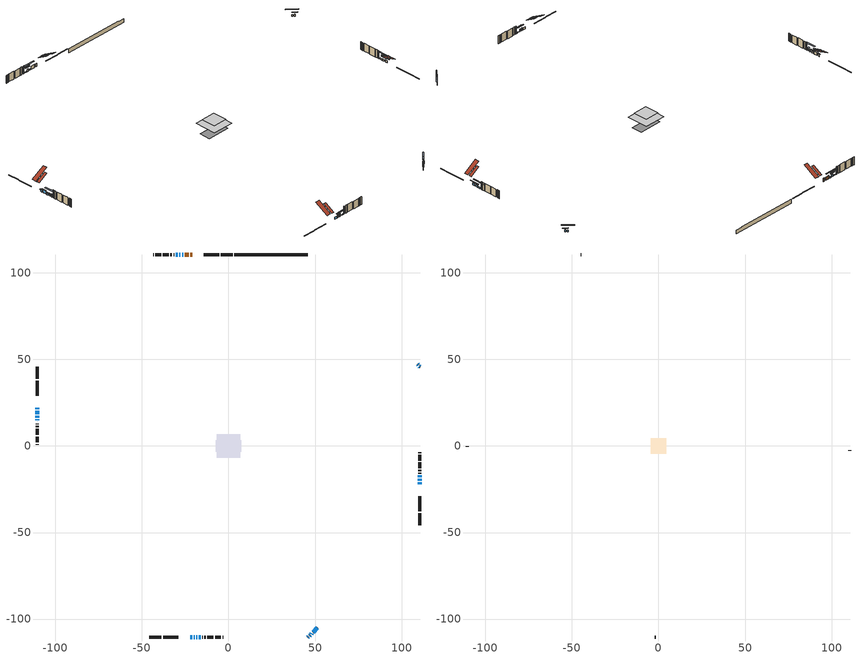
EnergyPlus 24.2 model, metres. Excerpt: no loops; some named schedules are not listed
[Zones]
conditioned space
 floor outside (Floor1 construction): -2.36,-2.36 -2.36,2.36 2.36,2.36 2.36,-2.36 z0.23
 floor adiabatic (AdiabaticFloorConstruction): -6.77,-6.77 -6.77,6.77 6.77,6.77 6.77,-6.77 z2.67
 floor foundation (Slab1 construction): -7.24,-3.35 -7.24,3.35 7.24,3.35 7.24,-3.35 z-2.23
 wall outside (RimJoist1 construction): 2.53,110.65 -4.54,110.65 / -45.83,-110.65 -38.76,-110.65 / -110.65,45.83 -110.65,38.76 / 110.65,-45.83 110.65,-38.76 z0.23:0.53
 wall outside (RimJoist2 construction): -5.47,110.65 -14.16,110.65 / -37.83,-110.65 -29.14,-110.65 / -110.65,37.83 -110.65,29.14 / 110.65,-37.83 110.65,-29.14 z0.23:0.53
 wall outside (AdiabaticWallConstruction 1): -21.06,110.65 -22,110.65 / -22.93,110.65 -25.36,110.65 z0.23:2.26
 wall outside (AdiabaticWallConstruction): -22.23,-110.65 -20.97,-110.65 / -110.65,22.23 -110.65,21.22 z0.23:1.45; -110.65,20.29 -110.65,18.46 / -20.04,-110.65 -19.51,-110.65 / -18.58,-110.65 -18.04,-110.65 / 45.83,-110.65 46.16,-110.32 z0.23:1.96; -26.28,110.65 -26.82,110.65 z0.23:0.97; 110.65,-22.23 110.65,-20.96 z0.23:1.58; 110.65,45.83 110.27,46.21 / 46.81,-109.67 47.19,-109.29 / 110.65,-20.04 110.65,-18.89 z0.23:1.37; -110.65,17.53 -110.65,16.39 / 109.61,46.86 109.23,47.24 / 110.65,-17.96 110.65,-16.82 / 47.84,-108.63 48.22,-108.25 / 48.88,-107.6 51.32,-105.15 z0.23:1.17; -27.75,110.65 -28.38,110.65 z0.23:1.55; -29.31,110.65 -30.46,110.65 z0.23:0.76; -17.12,-110.65 -16.17,-110.65 z0.23:0.77; -110.65,15.46 -110.65,14.98 / -110.65,14.05 -110.65,13.87 z0.23:1.83
 wall outside (Wall1 construction): -31.38,110.65 -31.75,110.65 / -15.25,-110.65 -14.88,-110.65 / -110.65,12.94 -110.65,12.57 / 110.65,-15.89 110.65,-15.52 z0.23:5.11
 wall outside (Wall2 construction): -32.68,110.65 -33.52,110.65 / -13.95,-110.65 -13.11,-110.65 / -110.65,11.64 -110.65,10.8 / 110.65,-14.59 110.65,-13.75 z0.23:5.11
 wall outside (Wall3 construction): -34.45,110.65 -37.93,110.65 / -12.18,-110.65 -8.7,-110.65 / -110.65,9.87 -110.65,6.4 / 110.65,-12.82 110.65,-9.35 z0.23:5.11
 wall outside (Wall4 construction): -38.86,110.65 -42.24,110.65 / -7.77,-110.65 -4.39,-110.65 / -110.65,5.47 -110.65,2.08 / 110.65,-8.42 110.65,-5.03 z0.23:5.11
 wall outside (Wall5 construction): -43.17,110.65 -43.57,110.65 / -3.46,-110.65 -3.06,-110.65 / -110.65,1.15 -110.65,0.75 / 110.65,-4.1 110.65,-3.7 z0.23:5.11
 wall foundation (FoundationWall1 construction): 3.46,110.65,-2.23 3.46,110.65,0.23 41.59,110.65,0.23 41.59,110.65,-0.03 45.83,110.65,-0.03 45.83,110.65,-2.23
 window (WindowConstruction 17): -22.23,-110.65 -20.97,-110.65 z0.23:1.45
 window (WindowConstruction 5): -110.65,22.23 -110.65,21.22 z0.23:1.45
 window (WindowConstruction 6): -110.65,20.29 -110.65,18.46 z0.23:1.96
 window (WindowConstruction 7): -26.29,110.65 -26.82,110.65 z0.23:0.97
 window (WindowConstruction 8): -20.04,-110.65 -19.51,-110.65 z0.23:1.96
 window (WindowConstruction 9): -18.58,-110.65 -18.04,-110.65 z0.23:1.96
 window (WindowConstruction 10): 45.83,-110.65 46.15,-110.32 z0.23:1.96
 window (WindowConstruction 11): 110.65,-22.23 110.65,-20.96 z0.23:1.58
 window (WindowConstruction 12): 110.65,45.83 110.27,46.21 z0.23:1.37
 window (WindowConstruction 13): 46.81,-109.67 47.19,-109.29 z0.23:1.37
 window (WindowConstruction 14): 110.65,-20.04 110.65,-18.89 z0.23:1.37
 window (WindowConstruction 15): -110.65,17.53 -110.65,16.39 z0.23:1.17
 window (WindowConstruction 16): -27.75,110.65 -28.38,110.65 z0.23:1.55
 window (WindowConstruction 19): -29.31,110.65 -30.45,110.65 z0.23:0.76
 window (WindowConstruction 20): -17.11,-110.65 -16.18,-110.65 z0.23:0.76
 window (WindowConstruction 18): -110.65,15.46 -110.65,14.98 z0.23:1.83
 window (WindowConstruction): 109.61,46.87 109.24,47.24 z0.23:1.17
 window (WindowConstruction 1): 110.65,-17.96 110.65,-16.82 z0.23:1.17
 window (WindowConstruction 2): 47.85,-108.63 48.22,-108.26 z0.23:1.17
 window (WindowConstruction 3): 48.88,-107.6 51.32,-105.16 z0.23:1.17
 window (WindowConstruction 4): -110.65,14.05 -110.65,13.87 z0.23:1.83
 door (Door): -21.07,110.65 -22,110.65 z0.23:2.26
 door (Door 1): -22.93,110.65 -25.36,110.65 z0.23:2.26
 ceiling adiabatic (AdiabaticFloorConstruction): 6.77,-6.77 6.77,6.77 -6.77,6.77 -6.77,-6.77 z2.67
 roof outside (Roof2 construction): -20.14,110.65,5.11 -20.14,104.77,8.54 -18.43,104.77,8.54 -18.43,110.65,5.11; -23.16,-110.65,5.11 -23.16,-104.77,8.54 -24.86,-104.77,8.54 -24.86,-110.65,5.11; -110.65,23.16,5.11 -104.77,23.16,8.54 -104.77,24.86,8.54 -110.65,24.86,5.11; 110.65,-23.16,5.11 104.77,-23.16,8.54 104.77,-24.86,8.54 110.65,-24.86,5.11
attic - vented
 floor to conditioned space (Floor2 construction Reversed): -4.5,-4.5 -4.5,4.5 4.5,4.5 4.5,-4.5 z5.11
 wall outside (Wall6 construction): -44.5,110.65 -44.9,110.65 / -2.13,-110.65 -1.73,-110.65 / -110.65,-0.18 -110.65,-0.58 / 110.65,-2.77 110.65,-2.37 z0.23:5.11
 roof outside (Roof1 construction): -17.5,110.65,5.11 -17.5,102.29,9.98 -15.09,102.29,9.98 -15.09,110.65,5.11; -25.79,-110.65,5.11 -25.79,-102.29,9.98 -28.21,-102.29,9.98 -28.21,-110.65,5.11; -110.65,25.79,5.11 -102.29,25.79,9.98 -102.29,28.21,9.98 -110.65,28.21,5.11; 110.65,-25.79,5.11 102.29,-25.79,9.98 102.29,-28.21,9.98 110.65,-28.21,5.11
shading: -110.65,20.92 -110.65,22.53 -111.11,22.53 -111.11,20.92 z1.75; -110.65,17.85 -110.65,20.9 -111.11,20.9 -111.11,17.85 z2.57; -30.17,110.65 -22.94,110.65 -22.94,111.11 -30.17,111.11 z4.32; -18.29,-110.65 -21.26,-110.65 -21.26,-111.11 -18.29,-111.11 z3.18; -16.82,-110.65 -19.8,-110.65 -19.8,-111.11 -16.82,-111.11 z3.18; 46.37,-110.11 45.62,-110.86 45.95,-111.18 46.69,-110.44 z2.26; 110.65,-19.75 110.65,-23.45 111.11,-23.45 111.11,-19.75 z2.8; 109.41,47.07 111.51,44.97 111.83,45.29 109.73,47.4 z2.59; 48.05,-108.43 45.95,-110.53 46.27,-110.85 48.38,-108.75 z2.59; 110.65,-17.67 110.65,-21.25 111.11,-21.25 111.11,-17.67 z2.59; -110.65,15.78 -110.65,18.14 -111.11,18.14 -111.11,15.78 z1.78; -29.6,110.65 -26.53,110.65 -26.53,111.11 -29.6,111.11 z2.77; -33.19,110.65 -26.57,110.65 -26.57,111.11 -33.19,111.11 z3.5; -13.44,-110.65 -19.86,-110.65 -19.86,-111.11 -13.44,-111.11 z3.5; -110.65,12.24 -110.65,18.2 -111.56,18.2 -111.56,12.24 z4.57; 106.87,49.61 111.98,44.5 112.31,44.82 107.19,49.94 z4.52; 110.65,-13.47 110.65,-21.31 111.11,-21.31 111.11,-13.47 z4.52; 50.59,-105.89 45.48,-111 45.8,-111.33 50.92,-106.21 z4.52; 53.69,-102.79 46.51,-109.97 46.84,-110.29 54.02,-103.11 z4.52; -110.65,13.57 -110.65,14.35 -111.56,14.35 -111.56,13.57 z2.13
[Building]
Building 1: Terrain=Suburbs
[Site:Location]
Edmonton Intl AP_AB: Latitude {deg}=53.31; Longitude {deg}=-113.58; Time Zone {hr}=-7; Elevation {m}=723; Keep Site Location Information=Yes
[Site:GroundTemperature:Shallow]
-1.56185, -3.61833, -3.78302, -2.80711, 1.11059, 5.01004, 8.39065, 10.5322, 10.7141, 8.97234, 5.67794, 1.89811
[Site:WaterMainsTemperature]
Calculation Method=Schedule; Temperature Schedule=mains temperature schedule
[Material] Roughness=Rough; Thermal Absorptance=0.9
Name | Thickness {m} | Conductivity {W/m-K} | Density {kg/m3} | Specific Heat {J/kg-K} | Solar Absorptance | Visible Absorptance
asphalt or fiberglass shingles | 0.00635 | 0.162714 | 1121.4 | 1465.45 | 0.4 | 0.4
ceiling loosefill ins | 0.169333 | 0.0480833 | 16.02 | 1046.75 | 0.7 | 0.7
ceiling stud and cavity | 0.1397 | 0.443217 | 65.682 | 1177.47 | 0.7 | 0.7
concrete 4.0 in. | 0.1016 | 1.803125 | 2242.8 | 837.4 | 0.7 | 0.7
concrete 8.0 in. | 0.2032 | 1.803125 | 2242.8 | 837.4 | 0.7 | 0.7
door material | 0.04445 | 0.053851 | 512.64 | 1214.23 | 0.7 | 0.7
exterior vertical ins | 0.0460229 | 0.029427 | 32.04 | 1214.23 | 0.7 | 0.7
floor covering | 0.0127 | 0.0433444 | 54.468 | 1339.84 | 0.6 | 0.6
floor rigid ins; rim joist rigid ins; wall rigid ins | 0.051816 | 0.029427 | 32.04 | 1214.23 | 0.7 | 0.7
floor rigid ins 1; wall rigid ins 1 | 0.512978 | 0.029427 | 32.04 | 1214.23 | 0.7 | 0.7
floor stud and cavity | 0.1397 | 0.10261 | 92.3553 | 1139.71 | 0.7 | 0.7
floor stud and cavity 1 | 0.1397 | 1.75129 | 37.0049 | 1207.88 | 0.7 | 0.7
furniture material conditioned space 1 | 0.1524 | 0.115458 | 640.8 | 1214.23 | 0.6 | 0.6
gypsum board | 0.0127 | 0.160291 | 801 | 837.4 | 0.6 | 0.6
gypsum board 1 | 0.0127 | 0.160291 | 801 | 837.4 | 0.7 | 0.7
osb sheathing 0.5 in. | 0.0127 | 0.115458 | 512.64 | 1214.23 | 0.7 | 0.7
osb sheathing 0.75 in. | 0.01905 | 0.115458 | 512.64 | 1214.23 | 0.7 | 0.7
osb sheathing 2.0 in. | 0.0508 | 0.115458 | 512.64 | 1214.23 | 0.7 | 0.7
rim joist stud and cavity | 0.0508 | 0.0402607 | 125.044 | 1163.47 | 0.6 | 0.6
rim joist stud and cavity 1 | 0.0508 | 0.029095 | 125.044 | 1163.47 | 0.6 | 0.6
roof rigid ins | 0.103632 | 0.029427 | 32.04 | 1214.23 | 0.7 | 0.7
roof stud and cavity | 0.2032 | 0.602098 | 78.34581 | 1123.46 | 0.7 | 0.7
wall stud and cavity | 0.1397 | 0.258437 | 139.0536 | 1170.24 | 0.7 | 0.7
wall stud and cavity 1 | 0.1397 | 0.326506 | 139.0536 | 1170.24 | 0.7 | 0.7
wall stud and cavity 2 | 0.1397 | 0.245635 | 139.0536 | 1170.24 | 0.7 | 0.7
wall stud and cavity 3 | 0.1397 | 0.260987 | 139.0536 | 1170.24 | 0.7 | 0.7
wall stud and cavity 4 | 0.1397 | 0.347987 | 139.0536 | 1170.24 | 0.7 | 0.7
wall stud and cavity 5 | 0.0889 | 6.9971 | 50.32683 | 1063.81 | 0.6 | 0.6
wall stud and cavity 6 | 0.0889 | 0.380278 | 52.3479 | 1209.89 | 0.7 | 0.7
wall stud and cavity 7 | 0.0889 | 0.391764 | 83.0341 | 1211.67 | 0.7 | 0.7
wood siding | 0.0254 | 0.102417 | 544.68 | 1172.36 | 0.4 | 0.4
wood siding 1 | 0.00254 | 0.102417 | 544.68 | 1172.36 | 0.4 | 0.4
wood siding 2; wood siding 3; wood siding 4 | 0.0254 | 0.102417 | 544.68 | 1172.36 | 0.7 | 0.7
[WindowMaterial:SimpleGlazingSystem]
Name | U-Factor {W/m2-K} | Solar Heat Gain Coefficient
WindowMaterial | 1.6347 | 0.37
WindowMaterial 1 | 1.35761 | 0.49
WindowMaterial 10 | 2.160479 | 0.56
WindowMaterial 11 | 1.544416 | 0.4
WindowMaterial 12 | 1.61142 | 0.38
WindowMaterial 13 | 1.337169 | 0.5
WindowMaterial 14 | 1.47855 | 0.43
WindowMaterial 15 | 1.54669 | 0.4
WindowMaterial 16 | 2.1565 | 0.57
WindowMaterial 17 | 2.27801 | 0.47
WindowMaterial 18 | 2.333658 | 0.42
WindowMaterial 2 | 1.46322 | 0.45
WindowMaterial 3 | 1.487636 | 0.43
WindowMaterial 4 | 2.310946 | 0.38
WindowMaterial 5 | 1.34341 | 0.49
WindowMaterial 6 | 1.33036 | 0.5
WindowMaterial 7 | 1.67104 | 0.35
WindowMaterial 8 | 1.42007 | 0.47
WindowMaterial 9 | 1.57508 | 0.39
[Construction]
AdiabaticFloorConstruction: floor stud and cavity 1, floor rigid ins 1, osb sheathing 0.75 in., floor covering
AdiabaticWallConstruction: wood siding 3, wall rigid ins 1, wall stud and cavity 6, gypsum board
AdiabaticWallConstruction 1: wood siding 4, wall rigid ins 1, wall stud and cavity 6, gypsum board
Door; Door 1: door material
Floor1 construction: floor stud and cavity, floor rigid ins, osb sheathing 0.75 in., floor covering
Floor2 construction Reversed: gypsum board, ceiling stud and cavity, ceiling loosefill ins
FoundationWall1 construction: concrete 8.0 in., gypsum board 1
furniture construction conditioned space 1: furniture material conditioned space 1
PartitionWallConstruction: gypsum board, wall stud and cavity 7, gypsum board
RimJoist1 construction: wood siding 2, rim joist rigid ins, osb sheathing 2.0 in., rim joist stud and cavity
RimJoist2 construction: wood siding 2, osb sheathing 2.0 in., rim joist stud and cavity 1
Roof1 construction: asphalt or fiberglass shingles
Roof2 construction: asphalt or fiberglass shingles, roof rigid ins, osb sheathing 0.75 in., roof stud and cavity, gypsum board
Slab1 construction: concrete 4.0 in.
Wall1 construction: wood siding, wall rigid ins, osb sheathing 0.5 in., wall stud and cavity, gypsum board
Wall2 construction: wood siding, wall rigid ins, osb sheathing 0.5 in., wall stud and cavity 1, gypsum board
Wall3 construction: wood siding, wall rigid ins, osb sheathing 0.5 in., wall stud and cavity 2, gypsum board
Wall4 construction: wood siding, wall rigid ins, osb sheathing 0.5 in., wall stud and cavity 3, gypsum board
Wall5 construction: wood siding, wall rigid ins, osb sheathing 0.5 in., wall stud and cavity 4, gypsum board
Wall6 construction: wood siding 1, wall stud and cavity 5
WindowConstruction: WindowMaterial
WindowConstruction 1: WindowMaterial 1
WindowConstruction 10: WindowMaterial 10
WindowConstruction 11: WindowMaterial 11
WindowConstruction 12; WindowConstruction 13: WindowMaterial 12
WindowConstruction 14: WindowMaterial 13
WindowConstruction 15: WindowMaterial 14
WindowConstruction 16: WindowMaterial 15
WindowConstruction 17; WindowConstruction 18: WindowMaterial 16
WindowConstruction 19: WindowMaterial 17
WindowConstruction 2: WindowMaterial 2
WindowConstruction 20: WindowMaterial 18
WindowConstruction 3: WindowMaterial 3
WindowConstruction 4: WindowMaterial 4
WindowConstruction 5: WindowMaterial 5
WindowConstruction 6: WindowMaterial 6
WindowConstruction 7: WindowMaterial 7
WindowConstruction 8: WindowMaterial 8
WindowConstruction 9: WindowMaterial 9
[Zone] Multiplier=1; Part of Total Floor Area=Yes
Name | Volume {m3}
attic - vented | 61.107
conditioned space | 758.9
[Space]
Name | Zone | Volume {m3}
attic - vented 1 | attic - vented | 61.107
conditioned space 1 | conditioned space | 758.9
[ZoneInfiltration:EffectiveLeakageArea]
infil attic - vented 1: Zone or Space=attic - vented 1; Schedule=Always On Discrete; Effective Air Leakage Area {cm2}=2813.91; Stack Coefficient=0.000678215; Wind Coefficient=1.75956e-05
[ZoneMixing]
whole house fan mix: Zone or Space=attic - vented; Schedule=Always On Continuous; Design Flow Rate Calculation Method=Flow/Zone; Design Flow Rate {m3/s}=0; Source Zone or Space=conditioned space
[SurfaceProperty:ExposedFoundationPerimeter]
Slab1: Exposed Perimeter Calculation Method=TotalExposedPerimeter; Total Exposed Perimeter {m}=42.368
[InternalMass] Zone or ZoneList=conditioned space; Space or SpaceList=conditioned space 1
Name | Construction | Surface Area {m2}
furniture mass conditioned space 1 | furniture construction conditioned space 1 | 121.024
partition wall mass | PartitionWallConstruction | 302.56
[Lights]
interior lighting: Zone or ZoneList or Space or SpaceList=conditioned space 1; Schedule=interior lighting schedule; Design Level Calculation Method=LightingLevel; Lighting Level {W}=343.2; Return Air Fraction=0; Fraction Radiant=0.6; Fraction Visible=0.2; Fraction Replaceable=1
[People]
occupants: Zone or ZoneList or Space or SpaceList=conditioned space 1; Number of People Schedule=occupants schedule; Number of People Calculation Method=People; Number of People=3; Fraction Radiant=0.314171; Sensible Heat Fraction=0.56303; Activity Level Schedule=occupants activity schedule; Carbon Dioxide Generation Rate {m3/s-W}=0; Enable ASHRAE 55 Comfort Warnings=No; Mean Radiant Temperature Calculation Type=EnclosureAveraged
[ElectricEquipment] Zone or ZoneList or Space or SpaceList=conditioned space 1; Design Level Calculation Method=EquipmentLevel
Name | Schedule | Design Level {W} | Fraction Latent | Fraction Radiant | Fraction Lost
clothes dryer | clothes dryer schedule | 140.772 | 0.015 | 0.081 | 0.85
clothes washer | clothes washer schedule | 32.1985 | 0.03 | 0.162 | 0.7
cooking range | cooking range schedule | 215.147 | 0.08 | 0.432 | 0.2
dishwasher | dishwasher schedule | 66.8632 | 0.3 | 0.18 | 0.4
fridge | fridge schedule | 72.9452 | 0 | 0.6 | 0
mech vent bath fan 0 | mech vent bath fan 0 schedule | 50.2 | 0 | 0 | 1
mech vent bath fan 1 | mech vent bath fan 1 schedule | 50.2 | 0 | 0 | 1
mech vent bath fan 2 | mech vent bath fan 2 schedule | 50.2 | 0 | 0 | 1
mech vent bath fan 3 | mech vent bath fan 3 schedule | 50.2 | 0 | 0 | 1
mech vent bath fan 4 | mech vent bath fan 4 schedule | 50.2 | 0 | 0 | 1
mech vent house fan | mech vent house fan schedule | 0 | 0 | 0 | 1
mech vent house fan cfis | mech vent house fan cfis schedule | 0 | 0 | 0 | 0
mech vent range fan 0 | mech vent range fan 0 schedule | 57 | 0 | 0 | 1
misc plug loads | misc plug loads schedule | 494.7 | 0.045 | 0.513 | 0.1
whole house fan | Always On Discrete | 0 | 0 | 0 | 1
[OtherEquipment] Zone or ZoneList or Space or SpaceList=conditioned space 1; Design Level Calculation Method=EquipmentLevel
Name | Fuel Type | Schedule | Design Level {W} | Fraction Latent | Fraction Radiant | Fraction Lost
clothes dryer 1 | Electricity | clothes dryer schedule | 0 | 0.015 | 0.081 | 0.85
cooking range 1 | Electricity | cooking range schedule | 0 | 0.08 | 0.432 | 0.2
general water use latent | None | general water use schedule | 62.594 | 1 | 0 | 0
general water use sensible | None | general water use schedule | -61.6891 | 0 | 0.6 | 0
mech vent house fan latent load | None | Always On Discrete | 0 | 1 | 0 | 0
mech vent house fan sensible load | None | Always On Discrete | 0 | 0 | 0 | 0
water heater energy adjustment1; water heater energy adjustment2 | NaturalGas | Always On Discrete | 0.01 | 0 | 0 | 1
[ZoneInfiltration:DesignFlowRate] Zone or ZoneList or Space or SpaceList=conditioned space 1; Schedule=Always On Discrete; Design Flow Rate Calculation Method=Flow/Zone; Design Flow Rate {m3/s}=0
infil flow; natural vent flow; whole house fan flow
[Foundation:Kiva]
Foundation Kiva 1: Initial Indoor Air Temperature {C}=18; Wall Height Above Grade {m}=0.230002; Wall Depth Below Slab {m}=0.2032; Custom Block Material Name 1=exterior vertical ins; Custom Block Depth 1 {m}=2.46001; Custom Block X Position 1 {m}=0.2159; Custom Block Z Position 1 {m}=0
[Foundation:Kiva:Settings]
Soil Conductivity {W/m-K}=0.849921; Soil Density {kg/m3}=1842.3; Soil Specific Heat {J/kg-K}=418.7; Ground Solar Absorptivity=0.9; Ground Thermal Absorptivity=0.9; Ground Surface Roughness {m}=0.03; Far-Field Width {m}=40; Deep-Ground Boundary Condition=ZeroFlux; Deep-Ground Depth {m}=40; Minimum Cell Dimension {m}=0.2; Maximum Cell Growth Coefficient=3; Simulation Timestep=Timestep
[Exterior:Lights]
exterior lighting: Schedule=exterior lighting schedule; Design Level {W}=75.6
[Schedule:Constant]
Name | Hourly Value
Always On Continuous; mech vent house fan schedule; mech vent house fan cfis schedule; Always On Discrete | 1
occupants activity schedule | 117.228
fridge schedule | 0
[Schedule:Week:Daily]
interior lighting schedule Week Rule - Jan1-Jan27: interior lighting schedule day, interior lighting schedule day, interior lighting schedule day, interior lighting schedule day, interior lighting schedule day, interior lighting schedule day, interior lighting schedule day, interior lighting schedule default day, interior lighting schedule default day, interior lighting schedule default day, interior lighting schedule default day, interior lighting schedule default day
interior lighting schedule Week Rule - Jan28-Feb3: interior lighting schedule day, interior lighting schedule day, interior lighting schedule day, interior lighting schedule day, interior lighting schedule day 1, interior lighting schedule day 1, interior lighting schedule day 1, interior lighting schedule default day, interior lighting schedule default day, interior lighting schedule default day, interior lighting schedule default day, interior lighting schedule default day
interior lighting schedule Week Rule - Feb4-Feb24: interior lighting schedule day 1, interior lighting schedule day 1, interior lighting schedule day 1, interior lighting schedule day 1, interior lighting schedule day 1, interior lighting schedule day 1, interior lighting schedule day 1, interior lighting schedule default day, interior lighting schedule default day, interior lighting schedule default day, interior lighting schedule default day, interior lighting schedule default day
interior lighting schedule Week Rule - Feb25-Mar3: interior lighting schedule day 1, interior lighting schedule day 1, interior lighting schedule day 1, interior lighting schedule day 1, interior lighting schedule day 2, interior lighting schedule day 2, interior lighting schedule day 2, interior lighting schedule default day, interior lighting schedule default day, interior lighting schedule default day, interior lighting schedule default day, interior lighting schedule default day
interior lighting schedule Week Rule - Mar4-Mar31: interior lighting schedule day 2, interior lighting schedule day 2, interior lighting schedule day 2, interior lighting schedule day 2, interior lighting schedule day 2, interior lighting schedule day 2, interior lighting schedule day 2, interior lighting schedule default day, interior lighting schedule default day, interior lighting schedule default day, interior lighting schedule default day, interior lighting schedule default day
interior lighting schedule Week Rule - Apr1-Apr28: interior lighting schedule day 3, interior lighting schedule day 3, interior lighting schedule day 3, interior lighting schedule day 3, interior lighting schedule day 3, interior lighting schedule day 3, interior lighting schedule day 3, interior lighting schedule default day, interior lighting schedule default day, interior lighting schedule default day, interior lighting schedule default day, interior lighting schedule default day
interior lighting schedule Week Rule - Apr29-May5: interior lighting schedule day 3, interior lighting schedule day 3, interior lighting schedule day 4, interior lighting schedule day 4, interior lighting schedule day 4, interior lighting schedule day 4, interior lighting schedule day 4, interior lighting schedule default day, interior lighting schedule default day, interior lighting schedule default day, interior lighting schedule default day, interior lighting schedule default day
interior lighting schedule Week Rule - May6-May26: interior lighting schedule day 4, interior lighting schedule day 4, interior lighting schedule day 4, interior lighting schedule day 4, interior lighting schedule day 4, interior lighting schedule day 4, interior lighting schedule day 4, interior lighting schedule default day, interior lighting schedule default day, interior lighting schedule default day, interior lighting schedule default day, interior lighting schedule default day
interior lighting schedule Week Rule - May27-Jun2: interior lighting schedule day 4, interior lighting schedule day 4, interior lighting schedule day 4, interior lighting schedule day 4, interior lighting schedule day 4, interior lighting schedule day 5, interior lighting schedule day 5, interior lighting schedule default day, interior lighting schedule default day, interior lighting schedule default day, interior lighting schedule default day, interior lighting schedule default day
interior lighting schedule Week Rule - Jun3-Jun30: interior lighting schedule day 5, interior lighting schedule day 5, interior lighting schedule day 5, interior lighting schedule day 5, interior lighting schedule day 5, interior lighting schedule day 5, interior lighting schedule day 5, interior lighting schedule default day, interior lighting schedule default day, interior lighting schedule default day, interior lighting schedule default day, interior lighting schedule default day
interior lighting schedule Week Rule - Jul1-Jul28: interior lighting schedule day 6, interior lighting schedule day 6, interior lighting schedule day 6, interior lighting schedule day 6, interior lighting schedule day 6, interior lighting schedule day 6, interior lighting schedule day 6, interior lighting schedule default day, interior lighting schedule default day, interior lighting schedule default day, interior lighting schedule default day, interior lighting schedule default day
interior lighting schedule Week Rule - Jul29-Aug4: interior lighting schedule day 6, interior lighting schedule day 6, interior lighting schedule day 6, interior lighting schedule day 7, interior lighting schedule day 7, interior lighting schedule day 7, interior lighting schedule day 7, interior lighting schedule default day, interior lighting schedule default day, interior lighting schedule default day, interior lighting schedule default day, interior lighting schedule default day
interior lighting schedule Week Rule - Aug5-Aug25: interior lighting schedule day 7, interior lighting schedule day 7, interior lighting schedule day 7, interior lighting schedule day 7, interior lighting schedule day 7, interior lighting schedule day 7, interior lighting schedule day 7, interior lighting schedule default day, interior lighting schedule default day, interior lighting schedule default day, interior lighting schedule default day, interior lighting schedule default day
interior lighting schedule Week Rule - Aug26-Sep1: interior lighting schedule day 7, interior lighting schedule day 7, interior lighting schedule day 7, interior lighting schedule day 7, interior lighting schedule day 7, interior lighting schedule day 7, interior lighting schedule day 8, interior lighting schedule default day, interior lighting schedule default day, interior lighting schedule default day, interior lighting schedule default day, interior lighting schedule default day
interior lighting schedule Week Rule - Sep2-Sep29: interior lighting schedule day 8, interior lighting schedule day 8, interior lighting schedule day 8, interior lighting schedule day 8, interior lighting schedule day 8, interior lighting schedule day 8, interior lighting schedule day 8, interior lighting schedule default day, interior lighting schedule default day, interior lighting schedule default day, interior lighting schedule default day, interior lighting schedule default day
interior lighting schedule Week Rule - Sep30-Oct6: interior lighting schedule day 8, interior lighting schedule day 9, interior lighting schedule day 9, interior lighting schedule day 9, interior lighting schedule day 9, interior lighting schedule day 9, interior lighting schedule day 9, interior lighting schedule default day, interior lighting schedule default day, interior lighting schedule default day, interior lighting schedule default day, interior lighting schedule default day
interior lighting schedule Week Rule - Oct7-Oct27: interior lighting schedule day 9, interior lighting schedule day 9, interior lighting schedule day 9, interior lighting schedule day 9, interior lighting schedule day 9, interior lighting schedule day 9, interior lighting schedule day 9, interior lighting schedule default day, interior lighting schedule default day, interior lighting schedule default day, interior lighting schedule default day, interior lighting schedule default day
interior lighting schedule Week Rule - Oct28-Nov3: interior lighting schedule day 9, interior lighting schedule day 9, interior lighting schedule day 9, interior lighting schedule day 9, interior lighting schedule day 10, interior lighting schedule day 10, interior lighting schedule day 10, interior lighting schedule default day, interior lighting schedule default day, interior lighting schedule default day, interior lighting schedule default day, interior lighting schedule default day
interior lighting schedule Week Rule - Nov4-Nov24: interior lighting schedule day 10, interior lighting schedule day 10, interior lighting schedule day 10, interior lighting schedule day 10, interior lighting schedule day 10, interior lighting schedule day 10, interior lighting schedule day 10, interior lighting schedule default day, interior lighting schedule default day, interior lighting schedule default day, interior lighting schedule default day, interior lighting schedule default day
interior lighting schedule Week Rule - Nov25-Dec1: interior lighting schedule day 10, interior lighting schedule day 10, interior lighting schedule day 10, interior lighting schedule day 10, interior lighting schedule day 10, interior lighting schedule day 10, interior lighting schedule day 11, interior lighting schedule default day, interior lighting schedule default day, interior lighting schedule default day, interior lighting schedule default day, interior lighting schedule default day
interior lighting schedule Week Rule - Dec2-Dec31: interior lighting schedule day 11, interior lighting schedule day 11, interior lighting schedule day 11, interior lighting schedule day 11, interior lighting schedule day 11, interior lighting schedule day 11, interior lighting schedule day 11, interior lighting schedule default day, interior lighting schedule default day, interior lighting schedule default day, interior lighting schedule default day, interior lighting schedule default day
occupants schedule Week Rule - Jan1-Dec31: occupants schedule day, occupants schedule day, occupants schedule day, occupants schedule day, occupants schedule day, occupants schedule day, occupants schedule day, occupants schedule default day, occupants schedule default day, occupants schedule default day, occupants schedule default day, occupants schedule default day
clothes dryer schedule Week Rule - Jan1-Dec31: clothes dryer schedule day, clothes dryer schedule day, clothes dryer schedule day, clothes dryer schedule day, clothes dryer schedule day, clothes dryer schedule day, clothes dryer schedule day, clothes dryer schedule default day, clothes dryer schedule default day, clothes dryer schedule default day, clothes dryer schedule default day, clothes dryer schedule default day
clothes washer schedule Week Rule - Jan1-Dec31: clothes washer schedule day, clothes washer schedule day, clothes washer schedule day, clothes washer schedule day, clothes washer schedule day, clothes washer schedule day, clothes washer schedule day, clothes washer schedule default day, clothes washer schedule default day, clothes washer schedule default day, clothes washer schedule default day, clothes washer schedule default day
cooking range schedule Week Rule - Jan1-Dec31: cooking range schedule day, cooking range schedule day, cooking range schedule day, cooking range schedule day, cooking range schedule day, cooking range schedule day, cooking range schedule day, cooking range schedule default day, cooking range schedule default day, cooking range schedule default day, cooking range schedule default day, cooking range schedule default day
dishwasher schedule Week Rule - Jan1-Dec31: dishwasher schedule day, dishwasher schedule day, dishwasher schedule day, dishwasher schedule day, dishwasher schedule day, dishwasher schedule day, dishwasher schedule day, dishwasher schedule default day, dishwasher schedule default day, dishwasher schedule default day, dishwasher schedule default day, dishwasher schedule default day
mech vent bath fan 0 schedule Week Rule - Jan1-Dec31: mech vent bath fan 0 schedule day, mech vent bath fan 0 schedule day, mech vent bath fan 0 schedule day, mech vent bath fan 0 schedule day, mech vent bath fan 0 schedule day, mech vent bath fan 0 schedule day, mech vent bath fan 0 schedule day, mech vent bath fan 0 schedule default day, mech vent bath fan 0 schedule default day, mech vent bath fan 0 schedule default day, mech vent bath fan 0 schedule default day, mech vent bath fan 0 schedule default day
mech vent bath fan 1 schedule Week Rule - Jan1-Dec31: mech vent bath fan 1 schedule day, mech vent bath fan 1 schedule day, mech vent bath fan 1 schedule day, mech vent bath fan 1 schedule day, mech vent bath fan 1 schedule day, mech vent bath fan 1 schedule day, mech vent bath fan 1 schedule day, mech vent bath fan 1 schedule default day, mech vent bath fan 1 schedule default day, mech vent bath fan 1 schedule default day, mech vent bath fan 1 schedule default day, mech vent bath fan 1 schedule default day
mech vent bath fan 2 schedule Week Rule - Jan1-Dec31: mech vent bath fan 2 schedule day, mech vent bath fan 2 schedule day, mech vent bath fan 2 schedule day, mech vent bath fan 2 schedule day, mech vent bath fan 2 schedule day, mech vent bath fan 2 schedule day, mech vent bath fan 2 schedule day, mech vent bath fan 2 schedule default day, mech vent bath fan 2 schedule default day, mech vent bath fan 2 schedule default day, mech vent bath fan 2 schedule default day, mech vent bath fan 2 schedule default day
[Schedule:Year]
interior lighting schedule: interior lighting schedule Week Rule - Jan1-Jan27, 1, 1, 1, 27, interior lighting schedule Week Rule - Jan28-Feb3, 1, 28, 2, 3, interior lighting schedule Week Rule - Feb4-Feb24, 2, 4, 2, 24, interior lighting schedule Week Rule - Feb25-Mar3, 2, 25, 3, 3, interior lighting schedule Week Rule - Mar4-Mar31, 3, 4, 3, 31, interior lighting schedule Week Rule - Apr1-Apr28, 4, 1, 4, 28, interior lighting schedule Week Rule - Apr29-May5, 4, 29, 5, 5, interior lighting schedule Week Rule - May6-May26, 5, 6, 5, 26, interior lighting schedule Week Rule - May27-Jun2, 5, 27, 6, 2, interior lighting schedule Week Rule - Jun3-Jun30, 6, 3, 6, 30, interior lighting schedule Week Rule - Jul1-Jul28, 7, 1, 7, 28, interior lighting schedule Week Rule - Jul29-Aug4, 7, 29, 8, 4, interior lighting schedule Week Rule - Aug5-Aug25, 8, 5, 8, 25, interior lighting schedule Week Rule - Aug26-Sep1, 8, 26, 9, 1, interior lighting schedule Week Rule - Sep2-Sep29, 9, 2, 9, 29, interior lighting schedule Week Rule - Sep30-Oct6, 9, 30, 10, 6, interior lighting schedule Week Rule - Oct7-Oct27, 10, 7, 10, 27, interior lighting schedule Week Rule - Oct28-Nov3, 10, 28, 11, 3, interior lighting schedule Week Rule - Nov4-Nov24, 11, 4, 11, 24, interior lighting schedule Week Rule - Nov25-Dec1, 11, 25, 12, 1, interior lighting schedule Week Rule - Dec2-Dec31, 12, 2, 12, 31
occupants schedule: occupants schedule Week Rule - Jan1-Dec31, 1, 1, 12, 31
clothes dryer schedule: clothes dryer schedule Week Rule - Jan1-Dec31, 1, 1, 12, 31
clothes washer schedule: clothes washer schedule Week Rule - Jan1-Dec31, 1, 1, 12, 31
cooking range schedule: cooking range schedule Week Rule - Jan1-Dec31, 1, 1, 12, 31
dishwasher schedule: dishwasher schedule Week Rule - Jan1-Dec31, 1, 1, 12, 31
mech vent bath fan 0 schedule: mech vent bath fan 0 schedule Week Rule - Jan1-Dec31, 1, 1, 12, 31
mech vent bath fan 1 schedule: mech vent bath fan 1 schedule Week Rule - Jan1-Dec31, 1, 1, 12, 31
mech vent bath fan 2 schedule: mech vent bath fan 2 schedule Week Rule - Jan1-Dec31, 1, 1, 12, 31
mech vent bath fan 3 schedule: mech vent bath fan 3 schedule Week Rule - Jan1-Dec31, 1, 1, 12, 31
mech vent bath fan 4 schedule: mech vent bath fan 4 schedule Week Rule - Jan1-Dec31, 1, 1, 12, 31
mech vent range fan 0 schedule: mech vent range fan 0 schedule Week Rule - Jan1-Dec31, 1, 1, 12, 31
misc plug loads schedule: misc plug loads schedule Week Rule - Jan1-Dec31, 1, 1, 12, 31
general water use schedule: general water use schedule Week Rule - Jan1-Dec31, 1, 1, 12, 31
exterior lighting schedule: exterior lighting schedule Week Rule - Jan1-Jan27, 1, 1, 1, 27, exterior lighting schedule Week Rule - Jan28-Feb3, 1, 28, 2, 3, exterior lighting schedule Week Rule - Feb4-Feb24, 2, 4, 2, 24, exterior lighting schedule Week Rule - Feb25-Mar3, 2, 25, 3, 3, exterior lighting schedule Week Rule - Mar4-Mar31, 3, 4, 3, 31, exterior lighting schedule Week Rule - Apr1-Apr28, 4, 1, 4, 28, exterior lighting schedule Week Rule - Apr29-May5, 4, 29, 5, 5, exterior lighting schedule Week Rule - May6-May26, 5, 6, 5, 26, exterior lighting schedule Week Rule - May27-Jun2, 5, 27, 6, 2, exterior lighting schedule Week Rule - Jun3-Jun30, 6, 3, 6, 30, exterior lighting schedule Week Rule - Jul1-Jul28, 7, 1, 7, 28, exterior lighting schedule Week Rule - Jul29-Aug4, 7, 29, 8, 4, exterior lighting schedule Week Rule - Aug5-Aug25, 8, 5, 8, 25, exterior lighting schedule Week Rule - Aug26-Sep1, 8, 26, 9, 1, exterior lighting schedule Week Rule - Sep2-Sep29, 9, 2, 9, 29, exterior lighting schedule Week Rule - Sep30-Oct6, 9, 30, 10, 6, exterior lighting schedule Week Rule - Oct7-Oct27, 10, 7, 10, 27, exterior lighting schedule Week Rule - Oct28-Nov3, 10, 28, 11, 3, exterior lighting schedule Week Rule - Nov4-Nov24, 11, 4, 11, 24, exterior lighting schedule Week Rule - Nov25-Dec1, 11, 25, 12, 1, exterior lighting schedule Week Rule - Dec2-Dec31, 12, 2, 12, 31
[Schedule:Compact]
mains temperature schedule: Through: 01/01, For: AllDays, Until: 24:00, 3.97167, Through: 01/02, For: AllDays, Until: 24:00, 3.90778, Through: 01/03, For: AllDays, Until: 24:00, 3.84556, Through: 01/04, For: AllDays, Until: 24:00, 3.78389, Through: 01/05, For: AllDays, Until: 24:00, 3.72278, Through: 01/06, For: AllDays, Until: 24:00, 3.66278, Through: 01/07, For: AllDays, Until: 24:00, 3.60389, Through: 01/08, For: AllDays, Until: 24:00, 3.54556, Through: 01/09, For: AllDays, Until: 24:00, 3.48833, Through: 01/10, For: AllDays, Until: 24:00, 3.43167, Through: 01/11, For: AllDays, Until: 24:00, 3.37611, Through: 01/12, For: AllDays, Until: 24:00, 3.32167, Through: 01/13, For: AllDays, Until: 24:00, 3.26833, Through: 01/14, For: AllDays, Until: 24:00, 3.21556, Through: 01/15, For: AllDays, Until: 24:00, 3.16444, Through: 01/16, For: AllDays, Until: 24:00, 3.11389, Through: 01/17, For: AllDays, Until: 24:00, 3.06444, Through: 01/18, For: AllDays, Until: 24:00, 3.01611, Through: 01/19, For: AllDays, Until: 24:00, 2.96889, Through: 01/20, For: AllDays, Until: 24:00, 2.92278, Through: 01/21, For: AllDays, Until: 24:00, 2.87722, Through: 01/22, For: AllDays, Until: 24:00, 2.83333, Through: 01/23, For: AllDays, Until: 24:00, 2.79056, Through: 01/24, For: AllDays, Until: 24:00, 2.74889, Through: 01/25, For: AllDays, Until: 24:00, 2.70833, Through: 01/26, For: AllDays, Until: 24:00, 2.66889, Through: 01/27, For: AllDays, Until: 24:00, 2.63056, Through: 01/28, For: AllDays, Until: 24:00, 2.59333, Through: 01/29, For: AllDays, Until: 24:00, 2.55778, Through: 01/30, For: AllDays, Until: 24:00, 2.52278, Through: 01/31, For: AllDays, Until: 24:00, 2.48944, Through: 02/01, For: AllDays, Until: 24:00, 2.45722, Through: 02/02, For: AllDays, Until: 24:00, 2.42611, Through: 02/03, For: AllDays, Until: 24:00, 2.39667, Through: 02/04, For: AllDays, Until: 24:00, 2.36833, Through: 02/05, For: AllDays, Until: 24:00, 2.34111, Through: 02/06, For: AllDays, Until: 24:00, 2.315, Through: 02/07, For: AllDays, Until: 24:00, 2.29056, Through: 02/08, For: AllDays, Until: 24:00, 2.26722, Through: 02/09, For: AllDays, Until: 24:00, 2.245, Through: 02/10, For: AllDays, Until: 24:00, 2.22444, Through: 02/11, For: AllDays, Until: 24:00, 2.20444, Through: 02/12, For: AllDays, Until: 24:00, 2.18667, Through: 02/13, For: AllDays, Until: 24:00, 2.17, Through: 02/14, For: AllDays, Until: 24:00, 2.15444, Through: 02/15, For: AllDays, Until: 24:00, 2.14, Through: 02/16, For: AllDays, Until: 24:00, 2.12722, Through: 02/17, For: AllDays, Until: 24:00, 2.11556, Through: 02/18, For: AllDays, Until: 24:00, 2.10556, Through: 02/19, For: AllDays, Until: 24:00, 2.09667, Through: 02/20, For: AllDays, Until: 24:00, 2.08889, Through: 02/21, For: AllDays, Until: 24:00, 2.08278, Through: 02/22, For: AllDays, Until: 24:00, 2.07833, Through: 02/23, For: AllDays, Until: 24:00, 2.07444, Through: 02/24, For: AllDays, Until: 24:00, 2.07278, Through: 02/25, For: AllDays, Until: 24:00, 2.07167, Through: 02/26, For: AllDays, Until: 24:00, 2.07222, Through: 02/27, For: AllDays, Until: 24:00, 2.07444, Through: 02/28, For: AllDays, Until: 24:00, 2.07778, Through: 03/01, For: AllDays, Until: 24:00, 2.08222, Through: 03/02, For: AllDays, Until: 24:00, 2.08833, Through: 03/03, For: AllDays, Until: 24:00, 2.09556, Through: 03/04, For: AllDays, Until: 24:00, 2.10444, Through: 03/05, For: AllDays, Until: 24:00, 2.11444, Through: 03/06, For: AllDays, Until: 24:00, 2.12556, Through: 03/07, For: AllDays, Until: 24:00, 2.13833, Through: 03/08, For: AllDays, Until: 24:00, 2.15278, Through: 03/09, For: AllDays, Until: 24:00, 2.16778, Through: 03/10, For: AllDays, Until: 24:00, 2.18444, Through: 03/11, For: AllDays, Until: 24:00, 2.20278, Through: 03/12, For: AllDays, Until: 24:00, 2.22167, Through: 03/13, For: AllDays, Until: 24:00, 2.24278, Through: 03/14, For: AllDays, Until: 24:00, 2.26444, Through: 03/15, For: AllDays, Until: 24:00, 2.28778, Through: 03/16, For: AllDays, Until: 24:00, 2.31222, Through: 03/17, For: AllDays, Until: 24:00, 2.33778, Through: 03/18, For: AllDays, Until: 24:00, 2.365, Through: 03/19, For: AllDays, Until: 24:00, 2.39333, Through: 03/20, For: AllDays, Until: 24:00, 2.42278, Through: 03/21, For: AllDays, Until: 24:00, 2.45389, Through: 03/22, For: AllDays, Until: 24:00, 2.48611, Through: 03/23, For: AllDays, Until: 24:00, 2.51889, Through: 03/24, For: AllDays, Until: 24:00, 2.55389, Through: 03/25, For: AllDays, Until: 24:00, 2.58944, Through: 03/26, For: AllDays, Until: 24:00, 2.62611, Through: 03/27, For: AllDays, Until: 24:00, 2.66444, Through: 03/28, For: AllDays, Until: 24:00, 2.70389, Through: 03/29, For: AllDays, Until: 24:00, 2.74389, Through: 03/30, For: AllDays, Until: 24:00, 2.78556, Through: 03/31, For: AllDays, Until: 24:00, 2.82833, Through: 04/01, For: AllDays, Until: 24:00, 2.87222, Through: 04/02, For: AllDays, Until: 24:00, 2.91722, Through: 04/03, For: AllDays, Until: 24:00, 2.96333, Through: 04/04, For: AllDays, Until: 24:00, 3.01056, Through: 04/05, For: AllDays, Until: 24:00, 3.05889, Through: 04/06, For: AllDays, Until: 24:00, 3.10833, Through: 04/07, For: AllDays, Until: 24:00, 3.15833, Through: 04/08, For: AllDays, Until: 24:00, 3.21, Through: 04/09, For: AllDays, Until: 24:00, 3.26222, Through: 04/10, For: AllDays, Until: 24:00, 3.31556, Through: 04/11, For: AllDays, Until: 24:00, 3.37, Through: 04/12, For: AllDays, Until: 24:00, 3.42556, Through: 04/13, For: AllDays, Until: 24:00, 3.48167, Through: 04/14, For: AllDays, Until: 24:00, 3.53889, Through: 04/15, For: AllDays, Until: 24:00, 3.59722, Through: 04/16, For: AllDays, Until: 24:00, 3.65611, Through: 04/17, For: AllDays, Until: 24:00, 3.71611, Through: 04/18, For: AllDays, Until: 24:00, 3.77667, Through: 04/19, For: AllDays, Until: 24:00, 3.83833, Through: 04/20, For: AllDays, Until: 24:00, 3.90111, Through: 04/21, For: AllDays, Until: 24:00, 3.96444, Through: 04/22, For: AllDays, Until: 24:00, 4.02833, Through: 04/23, For: AllDays, Until: 24:00, 4.09333, Through: 04/24, For: AllDays, Until: 24:00, 4.15889, Through: 04/25, For: AllDays, Until: 24:00, 4.225, Through: 04/26, For: AllDays, Until: 24:00, 4.29222, Through: 04/27, For: AllDays, Until: 24:00, 4.36, Through: 04/28, For: AllDays, Until: 24:00, 4.42833, Through: 04/29, For: AllDays, Until: 24:00, 4.49722, Through: 04/30, For: AllDays, Until: 24:00, 4.56667, Through: 05/01, For: AllDays, Until: 24:00, 4.63722, Through: 05/02, For: AllDays, Until: 24:00, 4.70833, Through: 05/03, For: AllDays, Until: 24:00, 4.77944, Through: 05/04, For: AllDays, Until: 24:00, 4.85167, Through: 05/05, For: AllDays, Until: 24:00, 4.92389, Through: 05/06, For: AllDays, Until: 24:00, 4.99722, Through: 05/07, For: AllDays, Until: 24:00, 5.07056, Through: 05/08, For: AllDays, Until: 24:00, 5.145, Through: 05/09, For: AllDays, Until: 24:00, 5.21944, Through: 05/10, For: AllDays, Until: 24:00, 5.29389, Through: 05/11, For: AllDays, Until: 24:00, 5.36944, Through: 05/12, For: AllDays, Until: 24:00, 5.445, Through: 05/13, For: AllDays, Until: 24:00, 5.52111, Through: 05/14, For: AllDays, Until: 24:00, 5.59722, Through: 05/15, For: AllDays, Until: 24:00, 5.67389, Through: 05/16, For: AllDays, Until: 24:00, 5.75056, Through: 05/17, For: AllDays, Until: 24:00, 5.82778, Through: 05/18, For: AllDays, Until: 24:00, 5.90556, Through: 05/19, For: AllDays, Until: 24:00, 5.98278, Through: 05/20, For: AllDays, Until: 24:00, 6.06056, Through: 05/21, For: AllDays, Until: 24:00, 6.13889, Through: 05/22, For: AllDays, Until: 24:00, 6.21667, Through: 05/23, For: AllDays, Until: 24:00, 6.295, Through: 05/24, For: AllDays, Until: 24:00, 6.37333, Through: 05/25, For: AllDays, Until: 24:00, 6.45222, Through: 05/26, For: AllDays, Until: 24:00, 6.53056, Through: 05/27, For: AllDays, Until: 24:00, 6.60889, Through: 05/28, For: AllDays, Until: 24:00, 6.68778, Through: 05/29, For: AllDays, Until: 24:00, 6.76611, Through: 05/30, For: AllDays, Until: 24:00, 6.84444, Through: 05/31, For: AllDays, Until: 24:00, 6.92278, Through: 06/01, For: AllDays, Until: 24:00, 7.00111, Through: 06/02, For: AllDays, Until: 24:00, 7.07944, Through: 06/03, For: AllDays, Until: 24:00, 7.15778, Through: 06/04, For: AllDays, Until: 24:00, 7.23556, Through: 06/05, For: AllDays, Until: 24:00, 7.31333, Through: 06/06, For: AllDays, Until: 24:00, 7.39056, Through: 06/07, For: AllDays, Until: 24:00, 7.46833, Through: 06/08, For: AllDays, Until: 24:00, 7.545, Through: 06/09, For: AllDays, Until: 24:00, 7.62222, Through: 06/10, For: AllDays, Until: 24:00, 7.69833, Through: 06/11, For: AllDays, Until: 24:00, 7.775, Through: 06/12, For: AllDays, Until: 24:00, 7.85056, Through: 06/13, For: AllDays, Until: 24:00, 7.92611, Through: 06/14, For: AllDays, Until: 24:00, 8.00111, Through: 06/15, For: AllDays, Until: 24:00, 8.07611, Through: 06/16, For: AllDays, Until: 24:00, 8.15056, Through: 06/17, For: AllDays, Until: 24:00, 8.22389, Through: 06/18, For: AllDays, Until: 24:00, 8.29778, Through: 06/19, For: AllDays, Until: 24:00, 8.37056, Through: 06/20, For: AllDays, Until: 24:00, 8.44278, Through: 06/21, For: AllDays, Until: 24:00, 8.51444, Through: 06/22, For: AllDays, Until: 24:00, 8.58611, Through: 06/23, For: AllDays, Until: 24:00, 8.65667, Through: 06/24, For: AllDays, Until: 24:00, 8.72667, Through: 06/25, For: AllDays, Until: 24:00, 8.79611, Through: 06/26, For: AllDays, Until: 24:00, 8.865, Through: 06/27, For: AllDays, Until: 24:00, 8.93333, Through: 06/28, For: AllDays, Until: 24:00, 9.00056, Through: 06/29, For: AllDays, Until: 24:00, 9.06778, Through: 06/30, For: AllDays, Until: 24:00, 9.13333, Through: 07/01, For: AllDays, Until: 24:00, 9.19889, Through: 07/02, For: AllDays, Until: 24:00, 9.26333, Through: 07/03, For: AllDays, Until: 24:00, 9.32722, Through: 07/04, For: AllDays, Until: 24:00, 9.39056, Through: 07/05, For: AllDays, Until: 24:00, 9.45278, Through: 07/06, For: AllDays, Until: 24:00, 9.51389, Through: 07/07, For: AllDays, Until: 24:00, 9.57444, Through: 07/08, For: AllDays, Until: 24:00, 9.63389, Through: 07/09, For: AllDays, Until: 24:00, 9.69278, Through: 07/10, For: AllDays, Until: 24:00, 9.75056, Through: 07/11, For: AllDays, Until: 24:00, 9.80778, Through: 07/12, For: AllDays, Until: 24:00, 9.86333, Through: 07/13, For: AllDays, Until: 24:00, 9.91833, Through: 07/14, For: AllDays, Until: 24:00, 9.97278, Through: 07/15, For: AllDays, Until: 24:00, 10.0256, Through: 07/16, For: AllDays, Until: 24:00, 10.0778, Through: 07/17, For: AllDays, Until: 24:00, 10.1289, Through: 07/18, For: AllDays, Until: 24:00, 10.1789, Through: 07/19, For: AllDays, Until: 24:00, 10.2278, Through: 07/20, For: AllDays, Until: 24:00, 10.2756, Through: 07/21, For: AllDays, Until: 24:00, 10.3222, Through: 07/22, For: AllDays, Until: 24:00, 10.3683, Through: 07/23, For: AllDays, Until: 24:00, 10.4128, Through: 07/24, For: AllDays, Until: 24:00, 10.4561, Through: 07/25, For: AllDays, Until: 24:00, 10.4989, Through: 07/26, For: AllDays, Until: 24:00, 10.54, Through: 07/27, For: AllDays, Until: 24:00, 10.58, Through: 07/28, For: AllDays, Until: 24:00, 10.6189, Through: 07/29, For: AllDays, Until: 24:00, 10.6567, Through: 07/30, For: AllDays, Until: 24:00, 10.6928, Through: 07/31, For: AllDays, Until: 24:00, 10.7283, Through: 08/01, For: AllDays, Until: 24:00, 10.7622, Through: 08/02, For: AllDays, Until: 24:00, 10.7956, Through: 08/03, For: AllDays, Until: 24:00, 10.8272, Through: 08/04, For: AllDays, Until: 24:00, 10.8572, Through: 08/05, For: AllDays, Until: 24:00, 10.8867, Through: 08/06, For: AllDays, Until: 24:00, 10.9144, Through: 08/07, For: AllDays, Until: 24:00, 10.9411, Through: 08/08, For: AllDays, Until: 24:00, 10.9667, Through: 08/09, For: AllDays, Until: 24:00, 10.9906, Through: 08/10, For: AllDays, Until: 24:00, 11.0133, Through: 08/11, For: AllDays, Until: 24:00, 11.035, Through: 08/12, For: AllDays, Until: 24:00, 11.055, Through: 08/13, For: AllDays, Until: 24:00, 11.0739, Through: 08/14, For: AllDays, Until: 24:00, 11.0917, Through: 08/15, For: AllDays, Until: 24:00, 11.1078, Through: 08/16, For: AllDays, Until: 24:00, 11.1228, Through: 08/17, For: AllDays, Until: 24:00, 11.1361, Through: 08/18, For: AllDays, Until: 24:00, 11.1483, Through: 08/19, For: AllDays, Until: 24:00, 11.1594, Through: 08/20, For: AllDays, Until: 24:00, 11.1689, Through: 08/21, For: AllDays, Until: 24:00, 11.1772, Through: 08/22, For: AllDays, Until: 24:00, 11.1844, Through: 08/23, For: AllDays, Until: 24:00, 11.19, Through: 08/24, For: AllDays, Until: 24:00, 11.1939, Through: 08/25, For: AllDays, Until: 24:00, 11.1967, Through: 08/26, For: AllDays, Until: 24:00, 11.1983, Through: 08/27, For: AllDays, Until: 24:00, 11.1983, Through: 08/28, For: AllDays, Until: 24:00, 11.1972, Through: 08/29, For: AllDays, Until: 24:00, 11.195, Through: 08/30, For: AllDays, Until: 24:00, 11.1911, Through: 08/31, For: AllDays, Until: 24:00, 11.1856, Through: 09/01, For: AllDays, Until: 24:00, 11.1789, Through: 09/02, For: AllDays, Until: 24:00, 11.1711, Through: 09/03, For: AllDays, Until: 24:00, 11.1617, Through: 09/04, For: AllDays, Until: 24:00, 11.1511, Through: 09/05, For: AllDays, Until: 24:00, 11.1394, Through: 09/06, For: AllDays, Until: 24:00, 11.1261, Through: 09/07, For: AllDays, Until: 24:00, 11.1111, Through: 09/08, For: AllDays, Until: 24:00, 11.0956, Through: 09/09, For: AllDays, Until: 24:00, 11.0778, Through: 09/10, For: AllDays, Until: 24:00, 11.0594, Through: 09/11, For: AllDays, Until: 24:00, 11.0394, Through: 09/12, For: AllDays, Until: 24:00, 11.0183, Through: 09/13, For: AllDays, Until: 24:00, 10.9961, Through: 09/14, For: AllDays, Until: 24:00, 10.9722, Through: 09/15, For: AllDays, Until: 24:00, 10.9472, Through: 09/16, For: AllDays, Until: 24:00, 10.9206, Through: 09/17, For: AllDays, Until: 24:00, 10.8928, Through: 09/18, For: AllDays, Until: 24:00, 10.8639, Through: 09/19, For: AllDays, Until: 24:00, 10.8339, Through: 09/20, For: AllDays, Until: 24:00, 10.8028, Through: 09/21, For: AllDays, Until: 24:00, 10.77, Through: 09/22, For: AllDays, Until: 24:00, 10.7361, Through: 09/23, For: AllDays, Until: 24:00, 10.7011, Through: 09/24, For: AllDays, Until: 24:00, 10.665, Through: 09/25, For: AllDays, Until: 24:00, 10.6272, Through: 09/26, For: AllDays, Until: 24:00, 10.5889, Through: 09/27, For: AllDays, Until: 24:00, 10.5489, Through: 09/28, For: AllDays, Until: 24:00, 10.5078, Through: 09/29, For: AllDays, Until: 24:00, 10.4661, Through: 09/30, For: AllDays, Until: 24:00, 10.4228, Through: 10/01, For: AllDays, Until: 24:00, 10.3783, Through: 10/02, For: AllDays, Until: 24:00, 10.3328, Through: 10/03, For: AllDays, Until: 24:00, 10.2861, Through: 10/04, For: AllDays, Until: 24:00, 10.2383, Through: 10/05, For: AllDays, Until: 24:00, 10.19, Through: 10/06, For: AllDays, Until: 24:00, 10.14, Through: 10/07, For: AllDays, Until: 24:00, 10.0894, Through: 10/08, For: AllDays, Until: 24:00, 10.0372, Through: 10/09, For: AllDays, Until: 24:00, 9.98444, Through: 10/10, For: AllDays, Until: 24:00, 9.93056, Through: 10/11, For: AllDays, Until: 24:00, 9.87611, Through: 10/12, For: AllDays, Until: 24:00, 9.82, Through: 10/13, For: AllDays, Until: 24:00, 9.76333, Through: 10/14, For: AllDays, Until: 24:00, 9.70611, Through: 10/15, For: AllDays, Until: 24:00, 9.64722, Through: 10/16, For: AllDays, Until: 24:00, 9.58778, Through: 10/17, For: AllDays, Until: 24:00, 9.52778, Through: 10/18, For: AllDays, Until: 24:00, 9.46667, Through: 10/19, For: AllDays, Until: 24:00, 9.40444, Through: 10/20, For: AllDays, Until: 24:00, 9.34167, Through: 10/21, For: AllDays, Until: 24:00, 9.27778, Through: 10/22, For: AllDays, Until: 24:00, 9.21333, Through: 10/23, For: AllDays, Until: 24:00, 9.14833, Through: 10/24, For: AllDays, Until: 24:00, 9.08222, Through: 10/25, For: AllDays, Until: 24:00, 9.01556, Through: 10/26, For: AllDays, Until: 24:00, 8.94833, Through: 10/27, For: AllDays, Until: 24:00, 8.88056, Through: 10/28, For: AllDays, Until: 24:00, 8.81167, Through: 10/29, For: AllDays, Until: 24:00, 8.74222, Through: 10/30, For: AllDays, Until: 24:00, 8.67222, Through: 10/31, For: AllDays, Until: 24:00, 8.60167, Through: 11/01, For: AllDays, Until: 24:00, 8.53056, Through: 11/02, For: AllDays, Until: 24:00, 8.45889, Through: 11/03, For: AllDays, Until: 24:00, 8.38667, Through: 11/04, For: AllDays, Until: 24:00, 8.31389, Through: 11/05, For: AllDays, Until: 24:00, 8.24056, Through: 11/06, For: AllDays, Until: 24:00, 8.16667, Through: 11/07, For: AllDays, Until: 24:00, 8.09278, Through: 11/08, For: AllDays, Until: 24:00, 8.01833, Through: 11/09, For: AllDays, Until: 24:00, 7.94278, Through: 11/10, For: AllDays, Until: 24:00, 7.86778, Through: 11/11, For: AllDays, Until: 24:00, 7.79167, Through: 11/12, For: AllDays, Until: 24:00, 7.71556, Through: 11/13, For: AllDays, Until: 24:00, 7.63944, Through: 11/14, For: AllDays, Until: 24:00, 7.56222, Through: 11/15, For: AllDays, Until: 24:00, 7.48556, Through: 11/16, For: AllDays, Until: 24:00, 7.40833, Through: 11/17, For: AllDays, Until: 24:00, 7.33056, Through: 11/18, For: AllDays, Until: 24:00, 7.25278, Through: 11/19, For: AllDays, Until: 24:00, 7.175, Through: 11/20, For: AllDays, Until: 24:00, 7.09722, Through: 11/21, For: AllDays, Until: 24:00, 7.01889, Through: 11/22, For: AllDays, Until: 24:00, 6.94056, Through: 11/23, For: AllDays, Until: 24:00, 6.86222, Through: 11/24, For: AllDays, Until: 24:00, 6.78389, Through: 11/25, For: AllDays, Until: 24:00, 6.705, Through: 11/26, For: AllDays, Until: 24:00, 6.62667, Through: 11/27, For: AllDays, Until: 24:00, 6.54833, Through: 11/28, For: AllDays, Until: 24:00, 6.46944, Through: 11/29, For: AllDays, Until: 24:00, 6.39111, Through: 11/30, For: AllDays, Until: 24:00, 6.31278, Through: 12/01, For: AllDays, Until: 24:00, 6.23444, Through: 12/02, For: AllDays, Until: 24:00, 6.15611, Through: 12/03, For: AllDays, Until: 24:00, 6.07833, Through: 12/04, For: AllDays, Until: 24:00, 6.00056, Through: 12/05, For: AllDays, Until: 24:00, 5.92278, Through: 12/06, For: AllDays, Until: 24:00, 5.84556, Through: 12/07, For: AllDays, Until: 24:00, 5.76833, Through: 12/08, For: AllDays, Until: 24:00, 5.69111, Through: 12/09, For: AllDays, Until: 24:00, 5.61444, Through: 12/10, For: AllDays, Until: 24:00, 5.53778, Through: 12/11, For: AllDays, Until: 24:00, 5.46222, Through: 12/12, For: AllDays, Until: 24:00, 5.38611, Through: 12/13, For: AllDays, Until: 24:00, 5.31111, Through: 12/14, For: AllDays, Until: 24:00, 5.23611, Through: 12/15, For: AllDays, Until: 24:00, 5.16167, Through: 12/16, For: AllDays, Until: 24:00, 5.08722, Through: 12/17, For: AllDays, Until: 24:00, 5.01389, Through: 12/18, For: AllDays, Until: 24:00, 4.94056, Through: 12/19, For: AllDays, Until: 24:00, 4.86778, Through: 12/20, For: AllDays, Until: 24:00, 4.79556, Through: 12/21, For: AllDays, Until: 24:00, 4.72389, Through: 12/22, For: AllDays, Until: 24:00, 4.65333, Through: 12/23, For: AllDays, Until: 24:00, 4.58278, Through: 12/24, For: AllDays, Until: 24:00, 4.51278, Through: 12/25, For: AllDays, Until: 24:00, 4.44389, Through: 12/26, For: AllDays, Until: 24:00, 4.375, Through: 12/27, For: AllDays, Until: 24:00, 4.30722, Through: 12/28, For: AllDays, Until: 24:00, 4.24, Through: 12/29, For: AllDays, Until: 24:00, 4.17333, Through: 12/30, For: AllDays, Until: 24:00, 4.10778, Through: 12/31, For: AllDays, Until: 24:00, 4.04278
